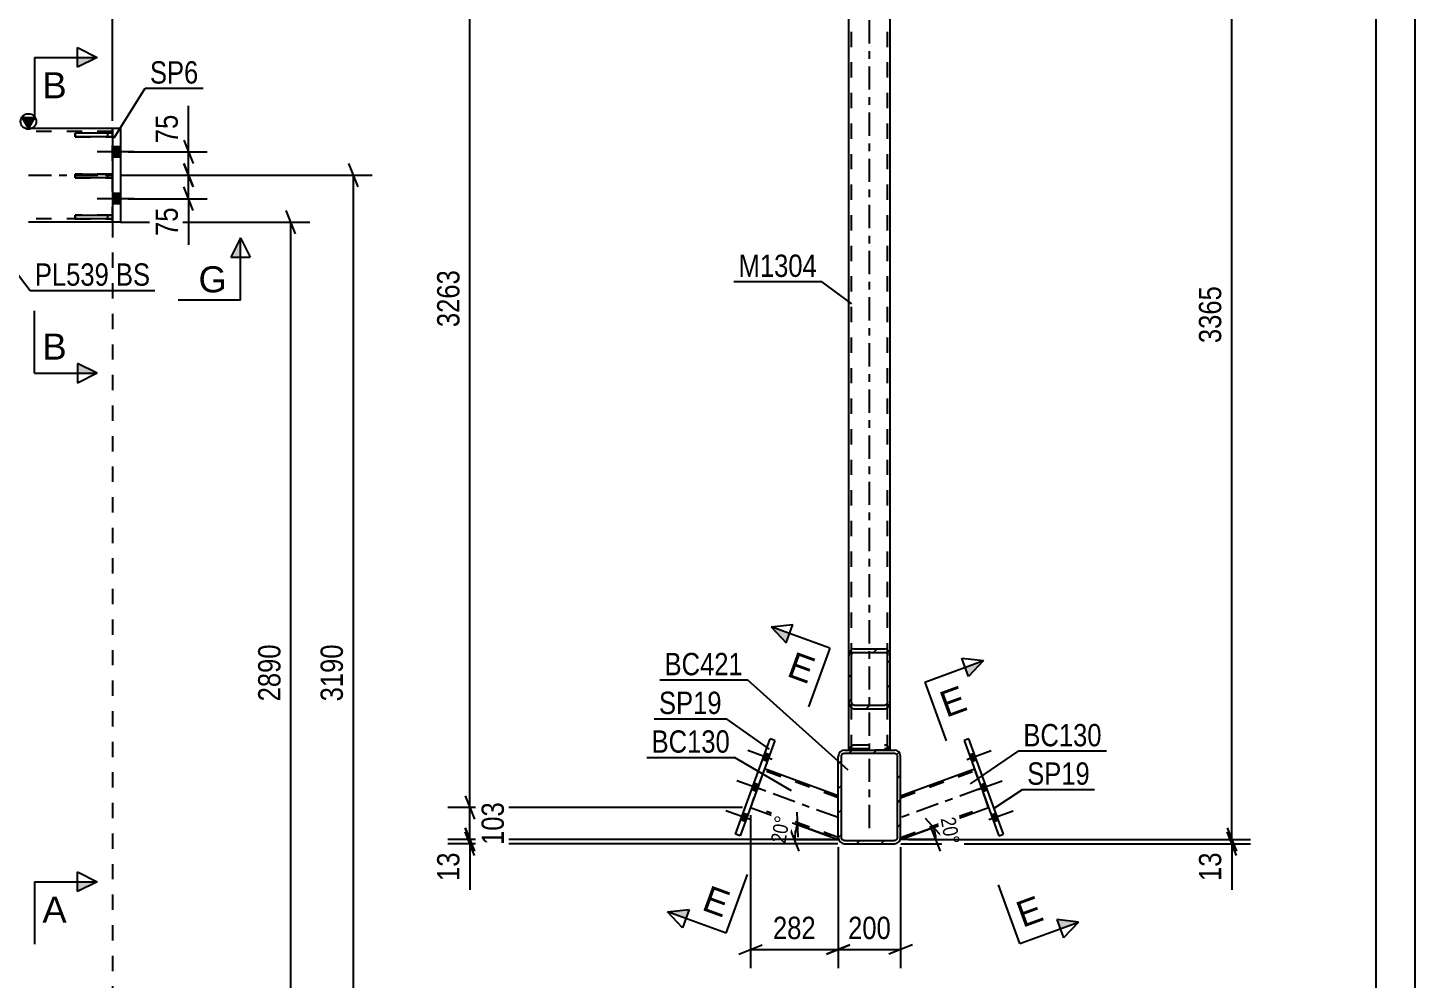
# Model space of a CAD drawing. Header units: millimetres. Extents: x -75 to 766, y -422 to 172.
# Drawn here: x 587.7 to 765.6, y -103.1 to 18.9 of the extents above; entities that cross this region are included whole.
import ezdxf

# ---------------------------------------------------------------- set-up
doc = ezdxf.new("R2010")
doc.units = ezdxf.units.MM
doc.linetypes.add('DXK_LINE_DOT2', pattern=[3.9198, 1.9599, -1.9599])
doc.linetypes.add('DXK_LINE_DOT3', pattern=[5.9187, 2.979, -0.9799, 0.9799, -0.9799])
doc.styles.add('Arial', font='ARIAL.TTF', dxfattribs={"height": 0.2})
doc.styles.add('Arial Narrow', font='ARIALN.TTF', dxfattribs={"height": 0.2})

# ---------------------------------------------------------------- blocks, each defined once
blk = doc.blocks.new('Unknown-570388036-1162')
at = {"color": 5, "linetype": 'Continuous'}
for p, q in [((765.64, -422.4), (765.64, 171.6)), ((760.64, -417.4), (760.64, 166.6))]:
    blk.add_line(p, q, dxfattribs=at)
blk = doc.blocks.new('Part-570388036-4024 - 3779')
at = {"color": 2, "linetype": 'Continuous'}
for p, q in [((598.54, 5.41), (593.74, 5.41)), ((593.74, 4.93), (593.74, 5.41)), ((598.54, 5.41), (598.54, 4.93)), ((598.54, 4.93), (593.74, 4.93))]:
    blk.add_line(p, q, dxfattribs=at)
at = {"color": 7, "linetype": 'DXK_LINE_DOT2'}
blk.add_line((597.94, 4.93), (597.94, 5.41), dxfattribs=at)
blk = doc.blocks.new('Part-570388036-4021 - 3779')
at = {"color": 2, "linetype": 'Continuous'}
for p, q in [((593.74, 0.15), (598.54, 0.15)), ((593.74, -0.33), (593.74, 0.15)), ((598.54, 0.15), (598.54, -0.33)), ((598.54, -0.33), (593.74, -0.33))]:
    blk.add_line(p, q, dxfattribs=at)
at = {"color": 7, "linetype": 'DXK_LINE_DOT2'}
blk.add_line((597.94, -0.33), (597.94, 0.15), dxfattribs=at)
blk = doc.blocks.new('Part-570388036-3976 - 3779')
at = {"color": 2, "linetype": 'Continuous'}
for p, q in [((599.54, 6), (598.54, 6)), ((598.54, 6), (598.54, -6)), ((599.54, 6), (599.54, -6)), ((599.54, -6), (598.54, -6))]:
    blk.add_line(p, q, dxfattribs=at)
blk = doc.blocks.new('Part-570388036-4027 - 3779')
at = {"color": 2, "linetype": 'Continuous'}
for p, q in [((593.74, -5.11), (598.54, -5.11)), ((593.74, -5.59), (593.74, -5.11)), ((598.54, -5.11), (598.54, -5.59)), ((598.54, -5.59), (593.74, -5.59))]:
    blk.add_line(p, q, dxfattribs=at)
at = {"color": 7, "linetype": 'DXK_LINE_DOT2'}
blk.add_line((597.94, -5.59), (597.94, -5.11), dxfattribs=at)
blk = doc.blocks.new('Part-570388036-4028 - 3779')
at = {"color": 7, "linetype": 'DXK_LINE_DOT2'}
for p, q in [((598.54, 0.15), (593.74, 0.15)), ((593.74, 0.15), (593.74, -0.33)), ((597.94, -0.33), (597.94, 0.15)), ((598.54, -0.33), (598.54, 0.15)), ((593.74, -0.33), (598.54, -0.33))]:
    blk.add_line(p, q, dxfattribs=at)
blk = doc.blocks.new('Part-570388036-4029 - 3779')
at = {"color": 7, "linetype": 'DXK_LINE_DOT2'}
for p, q in [((598.54, 5.41), (593.74, 5.41)), ((593.74, 5.41), (593.74, 4.93)), ((597.94, 4.93), (597.94, 5.41)), ((598.54, 4.93), (598.54, 5.41)), ((593.74, 4.93), (598.54, 4.93))]:
    blk.add_line(p, q, dxfattribs=at)
blk = doc.blocks.new('Part-570388036-4032 - 3779')
at = {"color": 7, "linetype": 'DXK_LINE_DOT2'}
for p, q in [((598.54, -5.11), (593.74, -5.11)), ((593.74, -5.11), (593.74, -5.59)), ((597.94, -5.59), (597.94, -5.11)), ((598.54, -5.59), (598.54, -5.11)), ((593.74, -5.59), (598.54, -5.59))]:
    blk.add_line(p, q, dxfattribs=at)
blk = doc.blocks.new('Part-570388036-4051 - 3779')
at = {"linetype": 'Continuous'}
blk.add_hatch(color=2, dxfattribs=at).paths.add_polyline_path([(587.74, 6), (586.94, 7.4), (588.54, 7.4)])
at = {"color": 2, "linetype": 'Continuous'}
for p, q in [((587.74, 6), (586.94, 7.4)), ((586.94, 7.4), (588.54, 7.4)), ((588.54, 7.4), (587.74, 6)), ((598.54, 6), (587.74, 6)), ((598.54, -6), (587.74, -6))]:
    blk.add_line(p, q, dxfattribs=at)
at = {"color": 7, "linetype": 'DXK_LINE_DOT2'}
for p, q in [((598.54, 5.6), (587.74, 5.6)), ((598.54, -6), (598.54, 6)), ((598.54, -5.6), (587.74, -5.6)), ((598.54, -6), (587.74, -6))]:
    blk.add_line(p, q, dxfattribs=at)
at = {"color": 7, "linetype": 'DXK_LINE_DOT3'}
blk.add_line((587.74, 0), (598.54, 0), dxfattribs=at)
at = {"color": 2, "linetype": 'Continuous'}
blk.add_circle((587.74, 6.9), 1, dxfattribs=at)
blk = doc.blocks.new('Bolt-570388036-4053 - 3779')
at = {"linetype": 'Continuous'}
for points in [[(598.54, 3.66), (598.54, 2.34), (599.54, 2.34), (599.54, 3.66)], [(598.54, 3.66), (598.54, 2.34), (599.54, 2.34), (599.54, 3.66)], [(598.54, -2.34), (598.54, -3.66), (599.54, -3.66), (599.54, -2.34)], [(598.54, -2.34), (598.54, -3.66), (599.54, -3.66), (599.54, -2.34)]]:
    blk.add_hatch(color=1, dxfattribs=at).paths.add_polyline_path(points)
at = {"color": 1, "linetype": 'Continuous'}
for p, q in [((599.54, 3.66), (598.54, 3.66)), ((599.54, 3.66), (598.54, 3.66)), ((601.3, 3), (596.54, 3)), ((601.3, 3), (596.54, 3)), ((599.54, 2.34), (598.54, 2.34)), ((599.54, 2.34), (598.54, 2.34)), ((601.3, -3), (596.54, -3)), ((601.3, -3), (596.54, -3)), ((599.54, -2.34), (598.54, -2.34)), ((599.54, -2.34), (598.54, -2.34)), ((599.54, -3.66), (598.54, -3.66)), ((599.54, -3.66), (598.54, -3.66))]:
    blk.add_line(p, q, dxfattribs=at)
blk = doc.blocks.new('Bolt-570388036-2569 - 2557')
at = {"linetype": 'Continuous'}
for points in [[(682.51, -75.15), (682.81, -74.32), (682.21, -74.1), (681.91, -74.93)], [(682.51, -75.15), (682.81, -74.32), (682.21, -74.1), (681.91, -74.93)], [(682.51, -75.15), (682.81, -74.32), (682.21, -74.1), (681.91, -74.93)], [(681.11, -79), (681.41, -78.18), (680.81, -77.96), (680.51, -78.78)], [(681.11, -79), (681.41, -78.18), (680.81, -77.96), (680.51, -78.78)], [(679.7, -82.86), (680.01, -82.03), (679.4, -81.81), (679.1, -82.64)], [(679.7, -82.86), (680.01, -82.03), (679.4, -81.81), (679.1, -82.64)], [(679.7, -82.86), (680.01, -82.03), (679.4, -81.81), (679.1, -82.64)]]:
    blk.add_hatch(color=1, dxfattribs=at).paths.add_polyline_path(points)
at = {"color": 1, "linetype": 'Continuous'}
for p, q in [((683.15, -74.92), (680.03, -73.78)), ((683.15, -74.92), (680.03, -73.78)), ((683.15, -74.92), (680.03, -73.78)), ((682.81, -74.32), (682.21, -74.1)), ((682.81, -74.32), (682.21, -74.1)), ((682.81, -74.32), (682.21, -74.1)), ((682.51, -75.15), (681.91, -74.93)), ((682.51, -75.15), (681.91, -74.93)), ((682.51, -75.15), (681.91, -74.93)), ((681.75, -78.77), (678.63, -77.63)), ((681.75, -78.77), (678.63, -77.63)), ((681.41, -78.18), (680.81, -77.96)), ((681.41, -78.18), (680.81, -77.96)), ((681.11, -79), (680.51, -78.78)), ((681.11, -79), (680.51, -78.78)), ((680.34, -82.62), (677.22, -81.49)), ((680.34, -82.62), (677.22, -81.49)), ((680.34, -82.62), (677.22, -81.49)), ((680.01, -82.03), (679.4, -81.81)), ((680.01, -82.03), (679.4, -81.81)), ((680.01, -82.03), (679.4, -81.81)), ((679.7, -82.86), (679.1, -82.64)), ((679.7, -82.86), (679.1, -82.64)), ((679.7, -82.86), (679.1, -82.64))]:
    blk.add_line(p, q, dxfattribs=at)
blk = doc.blocks.new('Part-570388036-2689 - 2557')
at = {"color": 7, "linetype": 'DXK_LINE_DOT3'}
blk.add_line((695.63, -83.71), (695.63, 51.89), dxfattribs=at)
at = {"color": 7, "linetype": 'DXK_LINE_DOT2'}
for p, q in [((692.99, 41.89), (698.27, 41.89)), ((692.99, 29.82), (692.99, 41.89)), ((693.31, -73.71), (693.31, 41.89)), ((697.95, -73.71), (697.95, 41.89)), ((698.27, 29.82), (698.27, 41.89)), ((692.99, -73.71), (692.99, -61.64)), ((698.27, -73.71), (698.27, -61.64)), ((698.27, -73.71), (692.99, -73.71))]:
    blk.add_line(p, q, dxfattribs=at)
at = {"color": 2, "linetype": 'Continuous'}
for p, q in [((692.99, -61.64), (692.99, 29.82)), ((698.27, -61.64), (698.27, 29.82))]:
    blk.add_line(p, q, dxfattribs=at)
blk = doc.blocks.new('Bolt-570388036-2566 - 2557')
at = {"linetype": 'Continuous'}
for points in [[(708.45, -74.32), (708.75, -75.15), (709.35, -74.93), (709.05, -74.1)], [(708.45, -74.32), (708.75, -75.15), (709.35, -74.93), (709.05, -74.1)], [(708.45, -74.32), (708.75, -75.15), (709.35, -74.93), (709.05, -74.1)], [(709.85, -78.18), (710.15, -79), (710.76, -78.78), (710.46, -77.96)], [(709.85, -78.18), (710.15, -79), (710.76, -78.78), (710.46, -77.96)], [(711.26, -82.03), (711.56, -82.86), (712.16, -82.64), (711.86, -81.81)], [(711.26, -82.03), (711.56, -82.86), (712.16, -82.64), (711.86, -81.81)], [(711.26, -82.03), (711.56, -82.86), (712.16, -82.64), (711.86, -81.81)]]:
    blk.add_hatch(color=1, dxfattribs=at).paths.add_polyline_path(points)
at = {"color": 1, "linetype": 'Continuous'}
for p, q in [((708.11, -74.91), (711.23, -73.78)), ((708.11, -74.91), (711.23, -73.78)), ((708.11, -74.91), (711.23, -73.78)), ((708.45, -74.32), (709.05, -74.1)), ((708.45, -74.32), (709.05, -74.1)), ((708.45, -74.32), (709.05, -74.1)), ((708.75, -75.15), (709.35, -74.93)), ((708.75, -75.15), (709.35, -74.93)), ((708.75, -75.15), (709.35, -74.93)), ((709.52, -78.77), (712.64, -77.63)), ((709.52, -78.77), (712.64, -77.63)), ((709.85, -78.18), (710.46, -77.96)), ((709.85, -78.18), (710.46, -77.96)), ((710.15, -79), (710.76, -78.78)), ((710.15, -79), (710.76, -78.78)), ((710.92, -82.62), (714.04, -81.48)), ((710.92, -82.62), (714.04, -81.48)), ((710.92, -82.62), (714.04, -81.48)), ((711.26, -82.03), (711.86, -81.81)), ((711.26, -82.03), (711.86, -81.81)), ((711.26, -82.03), (711.86, -81.81)), ((711.56, -82.86), (712.16, -82.64)), ((711.56, -82.86), (712.16, -82.64)), ((711.56, -82.86), (712.16, -82.64))]:
    blk.add_line(p, q, dxfattribs=at)
blk = doc.blocks.new('Part-570388036-2588 - 2557')
at = {"linetype": 'Continuous'}
h = blk.add_hatch(dxfattribs=at)
h.set_pattern_fill('', scale=0.7, style=0, pattern_type=0)
h.set_pattern_definition([(45, (691.631, -84.9131), (-1.57154, 1.57154), [])])
h.paths.add_polyline_path([(691.63, -74.51), (691.63, -84.91), (691.69, -85.22), (691.87, -85.48), (692.12, -85.65), (692.43, -85.71), (698.83, -85.71), (699.14, -85.65), (699.4, -85.48), (699.57, -85.22), (699.63, -84.91), (699.63, -74.51), (699.57, -74.21), (699.4, -73.95), (699.14, -73.77), (698.83, -73.71), (692.43, -73.71), (692.12, -73.77), (691.87, -73.95), (691.69, -74.21)])
h.paths.add_polyline_path([(692.15, -74.23), (692.28, -74.14), (692.43, -74.11), (698.83, -74.11), (698.98, -74.14), (699.11, -74.23), (699.2, -74.36), (699.23, -74.51), (699.23, -84.91), (699.2, -85.07), (699.11, -85.2), (698.98, -85.28), (698.83, -85.31), (692.43, -85.31), (692.28, -85.28), (692.15, -85.2), (692.06, -85.07), (692.03, -84.91), (692.03, -74.51), (692.06, -74.36)])
at = {"color": 2, "linetype": 'Continuous'}
for p, q in [((691.69, -74.21), (691.63, -74.51)), ((691.63, -84.91), (691.63, -74.51)), ((692.03, -74.51), (692.06, -74.36)), ((692.03, -84.91), (692.03, -74.51)), ((692.43, -73.71), (692.12, -73.77)), ((692.28, -74.14), (692.43, -74.11)), ((692.43, -73.71), (698.83, -73.71)), ((692.43, -74.11), (698.83, -74.11)), ((699.14, -73.77), (698.83, -73.71)), ((698.83, -74.11), (698.98, -74.14)), ((699.2, -74.36), (699.23, -74.51)), ((699.23, -84.91), (699.23, -74.51)), ((699.63, -74.51), (699.57, -74.21)), ((699.63, -84.91), (699.63, -74.51)), ((691.63, -84.91), (691.69, -85.22)), ((692.06, -85.07), (692.03, -84.91)), ((692.43, -85.31), (692.28, -85.28)), ((692.43, -85.31), (698.83, -85.31)), ((698.98, -85.28), (698.83, -85.31)), ((699.23, -84.91), (699.2, -85.07)), ((699.57, -85.22), (699.63, -84.91)), ((692.12, -85.65), (692.43, -85.71)), ((692.43, -85.71), (698.83, -85.71)), ((698.83, -85.71), (699.14, -85.65))]:
    blk.add_line(p, q, dxfattribs=at)
for centre, radius, start, end in [((692.43, -74.51), 0.8, 112.5, 157.5), ((692.43, -74.51), 0.4, 112.5, 157.5), ((698.83, -74.51), 0.4, 22.5, 67.5), ((698.83, -74.51), 0.8, 22.5, 67.5), ((692.43, -84.91), 0.8, 202.5, 247.5), ((692.43, -84.91), 0.4, 202.5, 247.5), ((698.83, -84.91), 0.4, 292.5, 337.5), ((698.83, -84.91), 0.8, 292.5, 337.5)]:
    blk.add_arc(centre, radius, start, end, dxfattribs=at)
blk = doc.blocks.new('Part-570388036-2621 - 2557')
at = {"color": 2, "linetype": 'Continuous'}
for p, q in [((708.38, -72.26), (707.78, -72.48)), ((707.78, -72.48), (712.23, -84.7)), ((712.83, -84.48), (708.38, -72.26)), ((712.23, -84.7), (712.83, -84.48))]:
    blk.add_line(p, q, dxfattribs=at)
blk = doc.blocks.new('Part-570388036-2636 - 2557')
at = {"color": 2, "linetype": 'Continuous'}
for p, q in [((678.43, -84.48), (682.88, -72.26)), ((683.48, -72.48), (679.03, -84.7)), ((683.48, -72.48), (682.88, -72.26)), ((679.03, -84.7), (678.43, -84.48))]:
    blk.add_line(p, q, dxfattribs=at)
blk = doc.blocks.new('Part-570388036-2641 - 2557')
at = {"color": 2, "linetype": 'Continuous'}
for p, q in [((699.63, -79.56), (709.1, -76.11)), ((699.63, -85.17), (710.91, -81.07)), ((699.63, -85.14), (699.63, -84.91)), ((699.63, -85.14), (699.63, -85.17))]:
    blk.add_line(p, q, dxfattribs=at)
at = {"color": 7, "linetype": 'DXK_LINE_DOT2'}
for p, q in [((699.63, -79.81), (709.18, -76.33)), ((710.91, -81.07), (709.1, -76.11)), ((699.63, -79.59), (699.63, -79.56)), ((699.63, -84.91), (699.63, -79.56)), ((699.63, -84.92), (710.83, -80.84))]:
    blk.add_line(p, q, dxfattribs=at)
at = {"color": 7, "linetype": 'DXK_LINE_DOT3'}
blk.add_line((710, -78.59), (699.63, -82.37), dxfattribs=at)
blk = doc.blocks.new('Part-570388036-2659 - 2557')
at = {"color": 7, "linetype": 'DXK_LINE_DOT2'}
for p, q in [((692.99, -73.71), (692.99, -63.5)), ((693.31, -73.71), (693.31, -63.5)), ((697.95, -73.71), (697.95, -63.5)), ((698.27, -73.71), (698.27, -63.5)), ((692.99, -73.71), (698.27, -73.71)), ((693.04, -73.63), (693.03, -73.71)), ((693.38, -73.71), (693.4, -73.66)), ((693.63, -73.05), (693.39, -73.12)), ((693.4, -73.66), (693.51, -73.56)), ((693.51, -73.56), (693.63, -73.52)), ((693.63, -73.05), (697.63, -73.05)), ((693.63, -73.52), (697.63, -73.52)), ((697.88, -73.12), (697.63, -73.05)), ((697.63, -73.52), (697.75, -73.56)), ((697.75, -73.56), (697.86, -73.66)), ((697.86, -73.66), (697.88, -73.71)), ((698.23, -73.71), (698.22, -73.63))]:
    blk.add_line(p, q, dxfattribs=at)
for centre, start, end in [((693.87, -73.82), 124.4664, 166.7051), ((697.39, -73.82), 13.2949, 55.5336)]:
    blk.add_arc(centre, 0.85, start, end, dxfattribs=at)
blk = doc.blocks.new('Part-570388036-2667 - 2557')
at = {"color": 7, "linetype": 'DXK_LINE_DOT2'}
for p, q in [((682.16, -76.11), (680.35, -81.07)), ((691.63, -79.81), (682.08, -76.33)), ((691.63, -79.59), (691.63, -79.56)), ((691.63, -84.91), (691.63, -79.56)), ((691.63, -84.92), (680.44, -80.85))]:
    blk.add_line(p, q, dxfattribs=at)
at = {"color": 2, "linetype": 'Continuous'}
for p, q in [((691.63, -79.56), (682.16, -76.11)), ((680.35, -81.07), (691.63, -85.17)), ((691.63, -85.17), (691.63, -84.91))]:
    blk.add_line(p, q, dxfattribs=at)
at = {"color": 7, "linetype": 'DXK_LINE_DOT3'}
blk.add_line((691.63, -82.37), (681.26, -78.59), dxfattribs=at)
blk = doc.blocks.new('Part-570388036-2698 - 2557')
at = {"linetype": 'Continuous'}
h = blk.add_hatch(dxfattribs=at)
h.set_pattern_fill('', scale=0.7, style=0, pattern_type=0)
h.set_pattern_definition([(45, (692.991, -67.4814), (-1.57154, 1.57154), [])])
h.paths.add_polyline_path([(692.99, -61.64), (692.99, -67.48), (693.04, -67.84), (693.18, -68.14), (693.39, -68.34), (693.63, -68.42), (697.63, -68.42), (697.88, -68.34), (698.08, -68.14), (698.22, -67.84), (698.27, -67.48), (698.27, -61.64), (698.22, -61.29), (698.08, -60.98), (697.88, -60.78), (697.63, -60.71), (693.63, -60.71), (693.39, -60.78), (693.18, -60.98), (693.04, -61.29)])
h.paths.add_polyline_path([(693.4, -61.31), (693.51, -61.21), (693.63, -61.18), (697.63, -61.18), (697.75, -61.21), (697.86, -61.31), (697.93, -61.46), (697.95, -61.64), (697.95, -67.48), (697.93, -67.66), (697.86, -67.81), (697.75, -67.91), (697.63, -67.95), (693.63, -67.95), (693.51, -67.91), (693.4, -67.81), (693.34, -67.66), (693.31, -67.48), (693.31, -61.64), (693.34, -61.46)])
at = {"color": 2, "linetype": 'Continuous'}
for p, q in [((693.04, -61.29), (692.99, -61.64)), ((692.99, -67.48), (692.99, -61.64)), ((693.31, -61.64), (693.34, -61.46)), ((693.31, -67.48), (693.31, -61.64)), ((693.63, -60.71), (693.39, -60.78)), ((693.51, -61.21), (693.63, -61.18)), ((693.63, -60.71), (697.63, -60.71)), ((693.63, -61.18), (697.63, -61.18)), ((697.88, -60.78), (697.63, -60.71)), ((697.63, -61.18), (697.75, -61.21)), ((697.93, -61.46), (697.95, -61.64)), ((697.95, -67.48), (697.95, -61.64)), ((698.27, -61.64), (698.22, -61.29)), ((698.27, -67.48), (698.27, -61.64)), ((692.99, -73.71), (692.99, -67.48)), ((692.99, -67.48), (693.04, -67.84)), ((693.34, -67.66), (693.31, -67.48)), ((697.95, -67.48), (697.93, -67.66)), ((698.22, -67.84), (698.27, -67.48)), ((698.27, -73.71), (698.27, -67.48)), ((693.39, -68.34), (693.63, -68.42)), ((693.63, -67.95), (693.51, -67.91)), ((693.63, -67.95), (697.63, -67.95)), ((693.63, -68.42), (697.63, -68.42)), ((697.75, -67.91), (697.63, -67.95)), ((697.63, -68.42), (697.88, -68.34))]:
    blk.add_line(p, q, dxfattribs=at)
at = {"color": 7, "linetype": 'DXK_LINE_DOT2'}
for p, q in [((692.99, -67.48), (692.99, -61.64)), ((693.31, -73.71), (693.31, -61.64)), ((697.95, -73.71), (697.95, -61.64)), ((698.27, -67.48), (698.27, -61.64)), ((692.99, -73.71), (698.27, -73.71)), ((693.03, -73.71), (693.04, -73.63)), ((693.38, -73.71), (693.39, -73.7)), ((693.39, -73.12), (693.63, -73.05)), ((693.39, -73.7), (693.4, -73.66)), ((693.51, -73.56), (693.4, -73.66)), ((693.63, -73.52), (693.51, -73.56)), ((693.63, -73.05), (697.63, -73.05)), ((693.63, -73.52), (697.63, -73.52)), ((697.63, -73.05), (697.88, -73.12)), ((697.75, -73.56), (697.63, -73.52)), ((697.86, -73.66), (697.75, -73.56)), ((697.88, -73.71), (697.86, -73.66)), ((698.22, -73.63), (698.23, -73.71))]:
    blk.add_line(p, q, dxfattribs=at)
at = {"color": 2, "linetype": 'Continuous'}
for centre, radius, start, end in [((693.87, -61.48), 0.85, 124.4664, 166.7051), ((693.75, -61.56), 0.425, 124.4664, 166.7051), ((697.51, -61.56), 0.425, 13.2949, 55.5336), ((697.39, -61.48), 0.85, 13.2949, 55.5336), ((693.87, -67.64), 0.85, 193.2949, 235.5336), ((693.75, -67.56), 0.425, 193.2949, 235.5336), ((697.51, -67.56), 0.425, 304.4664, 346.7051), ((697.39, -67.64), 0.85, 304.4664, 346.7051)]:
    blk.add_arc(centre, radius, start, end, dxfattribs=at)
at = {"color": 7, "linetype": 'DXK_LINE_DOT2'}
for centre, start, end in [((693.87, -73.82), 124.4664, 166.7051), ((697.39, -73.82), 13.2949, 55.5336)]:
    blk.add_arc(centre, 0.85, start, end, dxfattribs=at)
blk = doc.blocks.new('Line-570388036-5310 - 3779')
at = {"color": 1, "linetype": 'DXK_LINE_DOT2'}
blk.add_line((598.54, -6), (598.54, -116.8), dxfattribs=at)
blk = doc.blocks.new('StraightDimension-570388036-12779 - 3779')
at = {"color": 7, "linetype": 'Continuous'}
for p, q in [((622.02, -7.5), (620.82, -4.5)), ((599.54, -6), (623.82, -6)), ((621.42, -121.6), (621.42, -6)), ((620.82, -120.1), (622.02, -123.1)), ((599.54, -121.6), (623.82, -121.6))]:
    blk.add_line(p, q, dxfattribs=at)
at = {"color": 0}
blk.add_wipeout([(620.67, -59.54), (616.47, -59.54), (616.47, -68.06), (620.67, -68.06)], dxfattribs=at)
at = {"color": 3, "style": 'Arial Narrow'}
blk.add_text('2890', height=2.863, rotation=90.0002, dxfattribs=at).set_placement((620.07, -67.46))
blk = doc.blocks.new('StraightDimension-570388036-4535 - 3779')
at = {"color": 7, "linetype": 'Continuous'}
for p, q in [((600.54, 0), (631.83, 0)), ((630.03, -1.5), (628.83, 1.5)), ((629.43, -127.6), (629.43, 0)), ((628.83, -126.1), (630.03, -129.1)), ((600.54, -127.6), (631.83, -127.6))]:
    blk.add_line(p, q, dxfattribs=at)
at = {"color": 0}
blk.add_wipeout([(628.68, -59.54), (624.48, -59.54), (624.48, -68.06), (628.68, -68.06)], dxfattribs=at)
at = {"color": 3, "style": 'Arial Narrow'}
blk.add_text('3190', height=2.863, rotation=90.0002, dxfattribs=at).set_placement((628.08, -67.46))
blk = doc.blocks.new('StraightDimension-570388036-12219 - 3779')
at = {"color": 7, "linetype": 'Continuous'}
for p, q in [((576.36, -5), (576.36, 42.56)), ((598.54, 7), (598.54, 38.06)), ((577.86, 28.22), (574.86, 27.02)), ((576.36, 27.62), (598.54, 27.62)), ((597.04, 27.02), (600.04, 28.22))]:
    blk.add_line(p, q, dxfattribs=at)
at = {"color": 0, "linetype": 'Continuous'}
blk.add_wipeout([(597.94, 38.66), (593.74, 38.66), (593.74, 28.32), (597.94, 28.32)], dxfattribs=at)
at = {"color": 0}
blk.add_wipeout([(591.71, 28.37), (591.71, 32.57), (583.19, 32.57), (583.19, 28.37)], dxfattribs=at)
at = {"color": 3, "linetype": 'Continuous', "style": 'Arial Narrow'}
blk.add_text('16700', height=2.863, rotation=90.0002, dxfattribs=at).set_placement((597.34, 28.92))
at = {"color": 3, "style": 'Arial Narrow'}
blk.add_text('2291', height=2.863, dxfattribs=at).set_placement((583.79, 28.97))
blk = doc.blocks.new('StraightDimension-570388036-12752 - 3779')
at = {"color": 7, "linetype": 'Continuous'}
for p, q in [((607.66, 4.5), (608.86, 1.5)), ((600.54, 3), (610.66, 3)), ((608.26, 0), (608.26, 3)), ((599.54, 0), (610.66, 0)), ((608.86, -1.5), (607.66, 1.5))]:
    blk.add_line(p, q, dxfattribs=at)
at = {"color": 0}
blk.add_wipeout([(607.51, 8.38), (603.31, 8.38), (603.31, 3.52), (607.51, 3.52)], dxfattribs=at)
at = {"color": 7, "linetype": 'Continuous'}
blk.add_line((608.26, 3), (608.26, 8.91), dxfattribs=at)
blk.add_line((608.26, 3), (608.26, 8.91), dxfattribs=at)
at = {"color": 3, "style": 'Arial Narrow'}
blk.add_text('75', height=2.863, rotation=90.0002, dxfattribs=at).set_placement((606.91, 4.12))
blk = doc.blocks.new('StraightDimension-570388036-12753 - 3779')
at = {"color": 7, "linetype": 'Continuous'}
for p, q in [((599.54, 0), (610.66, 0)), ((607.66, 1.5), (608.86, -1.5)), ((608.26, -3), (608.26, 0)), ((608.86, -4.5), (607.66, -1.5)), ((600.54, -3), (610.66, -3))]:
    blk.add_line(p, q, dxfattribs=at)
at = {"color": 0}
blk.add_wipeout([(607.51, -3.53), (603.31, -3.53), (603.31, -8.38), (607.51, -8.38)], dxfattribs=at)
at = {"color": 7, "linetype": 'Continuous'}
blk.add_line((608.26, -3), (608.26, -8.91), dxfattribs=at)
blk.add_line((608.26, -3), (608.26, -8.91), dxfattribs=at)
at = {"color": 3, "style": 'Arial Narrow'}
blk.add_text('75', height=2.863, rotation=90.0002, dxfattribs=at).set_placement((606.91, -7.78))
blk = doc.blocks.new('StraightDimension-570388036-2874 - 2557')
at = {"color": 7, "linetype": 'Continuous'}
for p, q in [((700.63, -85.17), (744.5, -85.17)), ((741.5, -83.67), (742.7, -86.67)), ((742.7, -87.21), (741.5, -84.21)), ((742.1, -85.71), (742.1, -85.17)), ((699.67, -85.71), (744.5, -85.71))]:
    blk.add_line(p, q, dxfattribs=at)
at = {"color": 0}
blk.add_wipeout([(741.35, -86.24), (737.15, -86.24), (737.15, -91.09), (741.35, -91.09)], dxfattribs=at)
at = {"color": 7, "linetype": 'Continuous'}
blk.add_line((742.1, -85.71), (742.1, -91.62), dxfattribs=at)
blk.add_line((742.1, -85.71), (742.1, -91.62), dxfattribs=at)
at = {"color": 3, "style": 'Arial Narrow'}
blk.add_text('13', height=2.863, rotation=90.0002, dxfattribs=at).set_placement((740.75, -90.49))
blk = doc.blocks.new('StraightDimension-570388036-2791 - 2557')
at = {"color": 7, "linetype": 'Continuous'}
for p, q in [((644.98, 47.94), (643.78, 50.94)), ((690.63, 49.44), (641.53, 49.44)), ((644.38, -81.07), (644.38, 49.44)), ((643.78, -79.57), (644.98, -82.57)), ((679.35, -81.07), (641.53, -81.07))]:
    blk.add_line(p, q, dxfattribs=at)
at = {"color": 0}
blk.add_wipeout([(643.63, -11.56), (639.43, -11.56), (639.43, -20.07), (643.63, -20.07)], dxfattribs=at)
at = {"color": 3, "style": 'Arial Narrow'}
blk.add_text('3263', height=2.863, rotation=90.0002, dxfattribs=at).set_placement((643.03, -19.47))
blk = doc.blocks.new('AngleDimension-570388036-2732 - 2557')
at = {"color": 7, "linetype": 'Continuous'}
for p, q in [((686.32, -81.65), (686.42, -84.88)), ((690.69, -84.83), (686.37, -83.26)), ((686.37, -83.26), (691.63, -85.17)), ((686.63, -86.67), (685.43, -83.67)), ((686.03, -85.17), (691.63, -85.17))]:
    blk.add_line(p, q, dxfattribs=at)
blk.add_arc((691.63, -85.17), 5.6, 160, 180, dxfattribs=at)
at = {"color": 0}
blk.add_wipeout([(685.9, -81.98), (683.14, -81.49), (682.4, -85.73), (685.15, -86.22)], dxfattribs=at)
at = {"color": 3, "style": 'Arial Narrow'}
blk.add_text('20°', height=1.909, rotation=80.0021, dxfattribs=at).set_placement((684.83, -85.76))
blk = doc.blocks.new('StraightDimension-570388036-2703 - 2557')
at = {"color": 7, "linetype": 'Continuous'}
for p, q in [((691.63, -86.17), (691.63, -101.69)), ((699.63, -86.17), (699.63, -101.69)), ((690.13, -99.89), (693.13, -98.69)), ((691.63, -99.29), (699.63, -99.29)), ((701.13, -98.69), (698.13, -99.89))]:
    blk.add_line(p, q, dxfattribs=at)
at = {"color": 0}
blk.add_wipeout([(698.97, -98.54), (698.97, -94.34), (692.29, -94.34), (692.29, -98.54)], dxfattribs=at)
at = {"color": 3, "style": 'Arial Narrow'}
blk.add_text('200', height=2.863, dxfattribs=at).set_placement((692.89, -97.94))
blk = doc.blocks.new('StraightDimension-570388036-2704 - 2557')
at = {"color": 7, "linetype": 'Continuous'}
for p, q in [((680.35, -82.07), (680.35, -101.69)), ((691.63, -86.17), (691.63, -101.69)), ((678.85, -99.89), (681.85, -98.69)), ((680.35, -99.29), (691.63, -99.29)), ((693.13, -98.69), (690.13, -99.89))]:
    blk.add_line(p, q, dxfattribs=at)
at = {"color": 0}
blk.add_wipeout([(689.33, -98.54), (689.33, -94.34), (682.65, -94.34), (682.65, -98.54)], dxfattribs=at)
at = {"color": 3, "style": 'Arial Narrow'}
blk.add_text('282', height=2.863, dxfattribs=at).set_placement((683.25, -97.94))
blk = doc.blocks.new('StraightDimension-570388036-2811 - 2557')
at = {"color": 7, "linetype": 'Continuous'}
for p, q in [((690.63, -85.17), (641.53, -85.17)), ((643.78, -83.67), (644.98, -86.67)), ((644.98, -87.21), (643.78, -84.21)), ((644.38, -85.71), (644.38, -85.17)), ((691.59, -85.71), (641.53, -85.71))]:
    blk.add_line(p, q, dxfattribs=at)
at = {"color": 0}
blk.add_wipeout([(643.63, -86.24), (639.43, -86.24), (639.43, -91.09), (643.63, -91.09)], dxfattribs=at)
at = {"color": 7, "linetype": 'Continuous'}
blk.add_line((644.38, -85.71), (644.38, -91.62), dxfattribs=at)
blk.add_line((644.38, -85.71), (644.38, -91.62), dxfattribs=at)
at = {"color": 3, "style": 'Arial Narrow'}
blk.add_text('13', height=2.863, rotation=90.0002, dxfattribs=at).set_placement((643.03, -90.49))
blk = doc.blocks.new('AngleDimension-570388036-2747 - 2557')
at = {"color": 7, "linetype": 'Continuous'}
for p, q in [((703.86, -83.63), (699.63, -85.17)), ((700.57, -84.83), (703.86, -83.63)), ((702.79, -82.43), (704.94, -84.84)), ((704.14, -85.17), (699.63, -85.17)), ((704.74, -86.67), (703.54, -83.67))]:
    blk.add_line(p, q, dxfattribs=at)
blk.add_arc((699.63, -85.17), 4.51, 0, 20, dxfattribs=at)
at = {"color": 0}
blk.add_wipeout([(705.03, -86.41), (707.79, -85.92), (707.04, -81.68), (704.29, -82.17)], dxfattribs=at)
at = {"color": 3, "style": 'Arial Narrow'}
blk.add_text('20°', height=1.909, rotation=-80.0021, dxfattribs=at).set_placement((704.75, -82.49))
blk = doc.blocks.new('StraightDimension-570388036-2801 - 2557')
at = {"color": 7, "linetype": 'Continuous'}
for p, q in [((643.78, -79.57), (644.98, -82.57)), ((679.35, -81.07), (641.98, -81.07)), ((644.38, -85.17), (644.38, -81.07)), ((690.63, -85.17), (641.98, -85.17)), ((644.98, -86.67), (643.78, -83.67))]:
    blk.add_line(p, q, dxfattribs=at)
at = {"color": 0}
blk.add_wipeout([(649.33, -79.78), (645.13, -79.78), (645.13, -86.47), (649.33, -86.47)], dxfattribs=at)
at = {"color": 3, "style": 'Arial Narrow'}
blk.add_text('103', height=2.863, rotation=90.0002, dxfattribs=at).set_placement((648.73, -85.87))
blk = doc.blocks.new('StraightDimension-570388036-2873 - 2557')
at = {"color": 7, "linetype": 'Continuous'}
for p, q in [((742.7, 47.94), (741.5, 50.94)), ((700.63, 49.44), (744.5, 49.44)), ((742.1, 49.44), (742.1, 49.57)), ((742.1, -85.17), (742.1, 49.44)), ((700.63, -85.17), (744.5, -85.17)), ((741.5, -83.67), (742.7, -86.67))]:
    blk.add_line(p, q, dxfattribs=at)
at = {"color": 0}
blk.add_wipeout([(741.35, -13.61), (737.15, -13.61), (737.15, -22.12), (741.35, -22.12)], dxfattribs=at)
at = {"color": 3, "style": 'Arial Narrow'}
blk.add_text('3365', height=2.863, rotation=90.0002, dxfattribs=at).set_placement((740.75, -21.52))
blk = doc.blocks.new('SectionMark-570388036-5248 - 3779')
at = {"linetype": 'Continuous'}
for points in [[(594.04, 13.87), (594.04, 15.12), (596.54, 15.12)], [(594.04, -25.39), (594.04, -24.14), (596.54, -25.39)]]:
    blk.add_hatch(color=6, dxfattribs=at).paths.add_polyline_path(points)
at = {"color": 6, "linetype": 'Continuous'}
for p, q in [((594.04, 13.87), (594.04, 16.37)), ((594.04, 16.37), (596.54, 15.12)), ((588.54, 15.12), (588.54, 7.12)), ((588.54, 15.12), (596.54, 15.12)), ((596.54, 15.12), (594.04, 13.87)), ((588.54, -25.39), (588.54, -17.39)), ((596.54, -25.39), (594.04, -24.14)), ((594.04, -24.14), (594.04, -26.64)), ((588.54, -25.39), (596.54, -25.39)), ((596.54, -25.39), (594.04, -26.64))]:
    blk.add_line(p, q, dxfattribs=at)
at = {"color": 0, "linetype": 'Continuous'}
for points in [[(592.65, 9.87), (592.65, 13.37), (589.54, 13.37), (589.54, 9.87)], [(592.65, -23.64), (592.65, -20.14), (589.54, -20.14), (589.54, -23.64)]]:
    blk.add_wipeout(points, dxfattribs=at)
at = {"color": 3, "linetype": 'Continuous', "style": 'Arial'}
for p in [(589.54, 9.87), (589.54, -23.64)]:
    blk.add_text('B', height=3.34, dxfattribs=at).set_placement(p)
blk = doc.blocks.new('MarkSet-570388036-5413 - 3779')
at = {"color": 0}
for points in [[(598.07, -14.16), (598.07, -11.16), (588.57, -11.16), (588.57, -14.16)], [(603.36, -14.16), (603.36, -11.16), (598.97, -11.16), (598.97, -14.16)]]:
    blk.add_wipeout(points, dxfattribs=at)
for points in [[(598.07, -14.16), (598.07, -11.16), (588.57, -11.16), (588.57, -14.16)], [(603.36, -14.16), (603.36, -11.16), (598.97, -11.16), (598.97, -14.16)]]:
    blk.add_wipeout(points, dxfattribs=at)
at = {"color": 30, "linetype": 'Continuous'}
for p, q in [((581.64, -6.49), (587.97, -14.76)), ((587.97, -14.76), (603.96, -14.76))]:
    blk.add_line(p, q, dxfattribs=at)
at = {"color": 3, "style": 'Arial Narrow'}
for s, p in [('PL539', (588.57, -14.16)), ('BS', (598.97, -14.16))]:
    blk.add_text(s, height=2.863, dxfattribs=at).set_placement(p)
blk = doc.blocks.new('Mark-570388036-3972 - 3779')
at = {"color": 0}
blk.add_wipeout([(609.54, 11.76), (609.54, 14.76), (603.33, 14.76), (603.33, 11.76)], dxfattribs=at)
blk.add_wipeout([(609.54, 11.76), (609.54, 14.76), (603.33, 14.76), (603.33, 11.76)], dxfattribs=at)
at = {"color": 30, "linetype": 'Continuous'}
for p, q in [((598.73, 4.8), (602.73, 11.16)), ((602.73, 11.16), (610.14, 11.16))]:
    blk.add_line(p, q, dxfattribs=at)
at = {"color": 3, "style": 'Arial Narrow'}
blk.add_text('SP6', height=2.863, dxfattribs=at).set_placement((603.33, 11.76))
blk = doc.blocks.new('SectionMark-570388036-5250 - 3779')
at = {"linetype": 'Continuous'}
for points in [[(594.04, -91.83), (594.04, -90.58), (596.54, -90.58)], [(594.04, -146.47), (594.04, -145.22), (596.54, -146.47)]]:
    blk.add_hatch(color=6, dxfattribs=at).paths.add_polyline_path(points)
at = {"color": 6, "linetype": 'Continuous'}
for p, q in [((588.54, -90.58), (588.54, -98.58)), ((588.54, -90.58), (596.54, -90.58)), ((594.04, -91.83), (594.04, -89.33)), ((594.04, -89.33), (596.54, -90.58)), ((596.54, -90.58), (594.04, -91.83)), ((588.54, -146.47), (588.54, -138.47)), ((596.54, -146.47), (594.04, -145.22)), ((594.04, -145.22), (594.04, -147.72)), ((588.54, -146.47), (596.54, -146.47)), ((596.54, -146.47), (594.04, -147.72))]:
    blk.add_line(p, q, dxfattribs=at)
at = {"color": 0, "linetype": 'Continuous'}
for points in [[(592.65, -95.83), (592.65, -92.33), (589.54, -92.33), (589.54, -95.83)], [(592.65, -144.72), (592.65, -141.22), (589.54, -141.22), (589.54, -144.72)]]:
    blk.add_wipeout(points, dxfattribs=at)
at = {"color": 3, "linetype": 'Continuous', "style": 'Arial'}
for p in [(589.54, -95.83), (589.54, -144.72)]:
    blk.add_text('A', height=3.34, dxfattribs=at).set_placement(p)
blk = doc.blocks.new('SectionMark-570388036-5252 - 3779')
at = {"linetype": 'Continuous'}
blk.add_hatch(color=6, dxfattribs=at).paths.add_polyline_path([(614.94, -10.52), (613.69, -10.52), (614.95, -8.02)])
at = {"color": 6, "linetype": 'Continuous'}
for p, q in [((614.95, -8.02), (613.69, -10.52)), ((614.94, -16.02), (614.95, -8.02)), ((614.95, -8.02), (616.19, -10.52)), ((613.69, -10.52), (616.19, -10.52)), ((614.94, -16.02), (606.94, -16.01))]:
    blk.add_line(p, q, dxfattribs=at)
at = {"color": 0, "linetype": 'Continuous'}
blk.add_wipeout([(613.19, -15.02), (613.19, -11.52), (609.56, -11.51), (609.56, -15.01)], dxfattribs=at)
at = {"color": 3, "linetype": 'Continuous', "style": 'Arial'}
blk.add_text('G', height=3.34, rotation=-0.063, dxfattribs=at).set_placement((609.56, -15.01))
blk = doc.blocks.new('SectionMark-570388036-2953 - 2557')
at = {"linetype": 'Continuous'}
for points in [[(685.37, -58.76), (684.94, -59.94), (683.02, -57.91)], [(672.49, -94.14), (672.07, -95.31), (669.72, -94.46)]]:
    blk.add_hatch(color=6, dxfattribs=at).paths.add_polyline_path(points)
at = {"color": 6, "linetype": 'Continuous'}
for p, q in [((683.02, -57.91), (685.8, -57.59)), ((683.02, -57.91), (684.94, -59.94)), ((684.94, -59.94), (685.8, -57.59)), ((669.72, -94.46), (672.49, -94.14)), ((672.49, -94.14), (671.64, -96.49)), ((671.64, -96.49), (669.72, -94.46))]:
    blk.add_line(p, q, dxfattribs=at)
at = {"color": 0, "linetype": 'Continuous'}
for points in [[(687.8, -65.23), (689, -61.94), (686.08, -60.88), (684.88, -64.17)], [(676.89, -95.21), (678.09, -91.92), (675.17, -90.86), (673.97, -94.14)]]:
    blk.add_wipeout(points, dxfattribs=at)
at = {"color": 6, "linetype": 'Continuous'}
for p, q in [((690.54, -60.64), (683.02, -57.91)), ((690.54, -60.64), (687.8, -68.16)), ((677.23, -97.19), (679.97, -89.68)), ((677.23, -97.19), (669.72, -94.46))]:
    blk.add_line(p, q, dxfattribs=at)
at = {"color": 3, "linetype": 'Continuous', "style": 'Arial'}
for p in [(684.88, -64.17), (673.97, -94.14)]:
    blk.add_text('E', height=3.34, rotation=-20.002, dxfattribs=at).set_placement(p)
blk = doc.blocks.new('Mark-570388036-2632 - 2557')
at = {"color": 0}
blk.add_wipeout([(676.67, -69.08), (676.67, -66.08), (668.63, -66.08), (668.63, -69.08)], dxfattribs=at)
blk.add_wipeout([(676.67, -69.08), (676.67, -66.08), (668.63, -66.08), (668.63, -69.08)], dxfattribs=at)
at = {"color": 30, "linetype": 'Continuous'}
for p in [(668.03, -69.68), (682.8, -73.61)]:
    blk.add_line(p, (677.27, -69.68), dxfattribs=at)
at = {"color": 3, "style": 'Arial Narrow'}
blk.add_text('SP19', height=2.863, dxfattribs=at).set_placement((668.63, -69.08))
blk = doc.blocks.new('Mark-570388036-2617 - 2557')
at = {"color": 0}
blk.add_wipeout([(723.9, -78.15), (723.9, -75.15), (715.86, -75.15), (715.86, -78.15)], dxfattribs=at)
blk.add_wipeout([(723.9, -78.15), (723.9, -75.15), (715.86, -75.15), (715.86, -78.15)], dxfattribs=at)
at = {"color": 30, "linetype": 'Continuous'}
for p, q in [((711.63, -81.17), (715.26, -78.75)), ((715.26, -78.75), (724.5, -78.75))]:
    blk.add_line(p, q, dxfattribs=at)
at = {"color": 3, "style": 'Arial Narrow'}
blk.add_text('SP19', height=2.863, dxfattribs=at).set_placement((715.86, -78.15))
blk = doc.blocks.new('Mark-570388036-2685 - 2557')
at = {"color": 0}
blk.add_wipeout([(688.89, -13.03), (688.89, -10.03), (678.84, -10.03), (678.84, -13.03)], dxfattribs=at)
blk.add_wipeout([(688.89, -13.03), (688.89, -10.03), (678.84, -10.03), (678.84, -13.03)], dxfattribs=at)
at = {"color": 30, "linetype": 'Continuous'}
for p in [(678.24, -13.63), (693.38, -16.47)]:
    blk.add_line(p, (689.49, -13.63), dxfattribs=at)
at = {"color": 3, "style": 'Arial Narrow'}
blk.add_text('M1304', height=2.863, dxfattribs=at).set_placement((678.84, -13.03))
blk = doc.blocks.new('SectionMark-570388036-2955 - 2557')
at = {"linetype": 'Continuous'}
for points in [[(708.32, -64.27), (707.89, -63.1), (710.24, -62.24)], [(720.09, -96.62), (719.66, -95.44), (722.44, -95.76)]]:
    blk.add_hatch(color=6, dxfattribs=at).paths.add_polyline_path(points)
at = {"color": 6, "linetype": 'Continuous'}
for p, q in [((708.32, -64.27), (707.46, -61.92)), ((707.46, -61.92), (710.24, -62.24)), ((710.24, -62.24), (708.32, -64.27)), ((722.44, -95.76), (719.66, -95.44)), ((719.66, -95.44), (720.52, -97.79)), ((722.44, -95.76), (720.52, -97.79))]:
    blk.add_line(p, q, dxfattribs=at)
at = {"color": 0, "linetype": 'Continuous'}
for points in [[(708.38, -68.51), (707.18, -65.22), (704.26, -66.28), (705.46, -69.57)], [(718.19, -95.45), (716.99, -92.16), (714.07, -93.22), (715.26, -96.51)]]:
    blk.add_wipeout(points, dxfattribs=at)
at = {"color": 6, "linetype": 'Continuous'}
for p, q in [((702.72, -64.98), (710.24, -62.24)), ((702.72, -64.98), (705.46, -72.5)), ((714.92, -98.5), (712.19, -90.98)), ((714.92, -98.5), (722.44, -95.76))]:
    blk.add_line(p, q, dxfattribs=at)
at = {"color": 3, "linetype": 'Continuous', "style": 'Arial'}
for p in [(705.46, -69.57), (715.26, -96.51)]:
    blk.add_text('E', height=3.34, rotation=20.002, dxfattribs=at).set_placement(p)
blk = doc.blocks.new('Mark-570388036-2637 - 2557')
at = {"color": 0}
blk.add_wipeout([(725.42, -73.22), (725.42, -70.22), (715.37, -70.22), (715.37, -73.22)], dxfattribs=at)
blk.add_wipeout([(725.42, -73.22), (725.42, -70.22), (715.37, -70.22), (715.37, -73.22)], dxfattribs=at)
at = {"color": 30, "linetype": 'Continuous'}
for p, q in [((708.57, -78.02), (714.77, -73.82)), ((714.77, -73.82), (726.02, -73.82))]:
    blk.add_line(p, q, dxfattribs=at)
at = {"color": 3, "style": 'Arial Narrow'}
blk.add_text('BC130', height=2.863, dxfattribs=at).set_placement((715.37, -73.22))
blk = doc.blocks.new('Mark-570388036-2663 - 2557')
at = {"color": 0}
blk.add_wipeout([(677.73, -74.04), (677.73, -71.04), (667.68, -71.04), (667.68, -74.04)], dxfattribs=at)
blk.add_wipeout([(677.73, -74.04), (677.73, -71.04), (667.68, -71.04), (667.68, -74.04)], dxfattribs=at)
at = {"color": 30, "linetype": 'Continuous'}
for p in [(667.08, -74.64), (685.61, -78.92)]:
    blk.add_line(p, (678.33, -74.64), dxfattribs=at)
at = {"color": 3, "style": 'Arial Narrow'}
blk.add_text('BC130', height=2.863, dxfattribs=at).set_placement((667.68, -74.04))
blk = doc.blocks.new('Mark-570388036-13302 - 2557')
at = {"color": 0}
blk.add_wipeout([(679.39, -64.11), (679.39, -61.11), (669.34, -61.11), (669.34, -64.11)], dxfattribs=at)
blk.add_wipeout([(679.39, -64.11), (679.39, -61.11), (669.34, -61.11), (669.34, -64.11)], dxfattribs=at)
at = {"color": 30, "linetype": 'Continuous'}
for p in [(668.74, -64.71), (692.89, -76.3)]:
    blk.add_line(p, (679.99, -64.71), dxfattribs=at)
at = {"color": 3, "style": 'Arial Narrow'}
blk.add_text('BC421', height=2.863, dxfattribs=at).set_placement((669.34, -64.11))

msp = doc.modelspace()

# ---------------------------------------------------------------- block references
for name in ['Unknown-570388036-1162', 'Part-570388036-2689 - 2557', 'Part-570388036-4051 - 3779', 'Part-570388036-4024 - 3779', 'Part-570388036-4029 - 3779', 'Part-570388036-3976 - 3779', 'Bolt-570388036-4053 - 3779', 'Part-570388036-4021 - 3779', 'Part-570388036-4028 - 3779', 'Part-570388036-4027 - 3779', 'Part-570388036-4032 - 3779', 'Line-570388036-5310 - 3779', 'Part-570388036-2698 - 2557', 'Part-570388036-2659 - 2557', 'Part-570388036-2636 - 2557', 'Part-570388036-2621 - 2557', 'Bolt-570388036-2569 - 2557', 'Part-570388036-2588 - 2557', 'Bolt-570388036-2566 - 2557', 'Part-570388036-2667 - 2557', 'Part-570388036-2641 - 2557']:
    msp.add_blockref(name, (0, 0))

# ---------------------------------------------------------------- next in the draw order: block references
for name in ['StraightDimension-570388036-2791 - 2557', 'StraightDimension-570388036-12779 - 3779', 'StraightDimension-570388036-2874 - 2557', 'SectionMark-570388036-5250 - 3779']:
    msp.add_blockref(name, (0, 0))

# ---------------------------------------------------------------- next in the draw order: block references
for name in ['StraightDimension-570388036-4535 - 3779', 'Mark-570388036-2685 - 2557', 'AngleDimension-570388036-2732 - 2557']:
    msp.add_blockref(name, (0, 0))

# ---------------------------------------------------------------- next in the draw order: block references
for name in ['StraightDimension-570388036-12219 - 3779', 'StraightDimension-570388036-2703 - 2557']:
    msp.add_blockref(name, (0, 0))

# ---------------------------------------------------------------- next in the draw order: block references
for name in ['SectionMark-570388036-5248 - 3779', 'StraightDimension-570388036-12752 - 3779', 'AngleDimension-570388036-2747 - 2557', 'StraightDimension-570388036-2704 - 2557']:
    msp.add_blockref(name, (0, 0))

# ---------------------------------------------------------------- next in the draw order: block references
for name in ['StraightDimension-570388036-2873 - 2557', 'Mark-570388036-3972 - 3779', 'StraightDimension-570388036-12753 - 3779', 'StraightDimension-570388036-2811 - 2557']:
    msp.add_blockref(name, (0, 0))

# ---------------------------------------------------------------- next in the draw order: block references
for name in ['MarkSet-570388036-5413 - 3779', 'Mark-570388036-2617 - 2557', 'StraightDimension-570388036-2801 - 2557']:
    msp.add_blockref(name, (0, 0))

# ---------------------------------------------------------------- next in the draw order: block references
for name in ['SectionMark-570388036-5252 - 3779', 'SectionMark-570388036-2953 - 2557', 'SectionMark-570388036-2955 - 2557']:
    msp.add_blockref(name, (0, 0))

# ---------------------------------------------------------------- next in the draw order: block references
for name in ['Mark-570388036-2632 - 2557', 'Mark-570388036-2637 - 2557']:
    msp.add_blockref(name, (0, 0))

# ---------------------------------------------------------------- next in the draw order: block references
msp.add_blockref('Mark-570388036-2663 - 2557', (0, 0))

# ---------------------------------------------------------------- next in the draw order: block references
msp.add_blockref('Mark-570388036-13302 - 2557', (0, 0))

doc.saveas('drawing.dxf')
